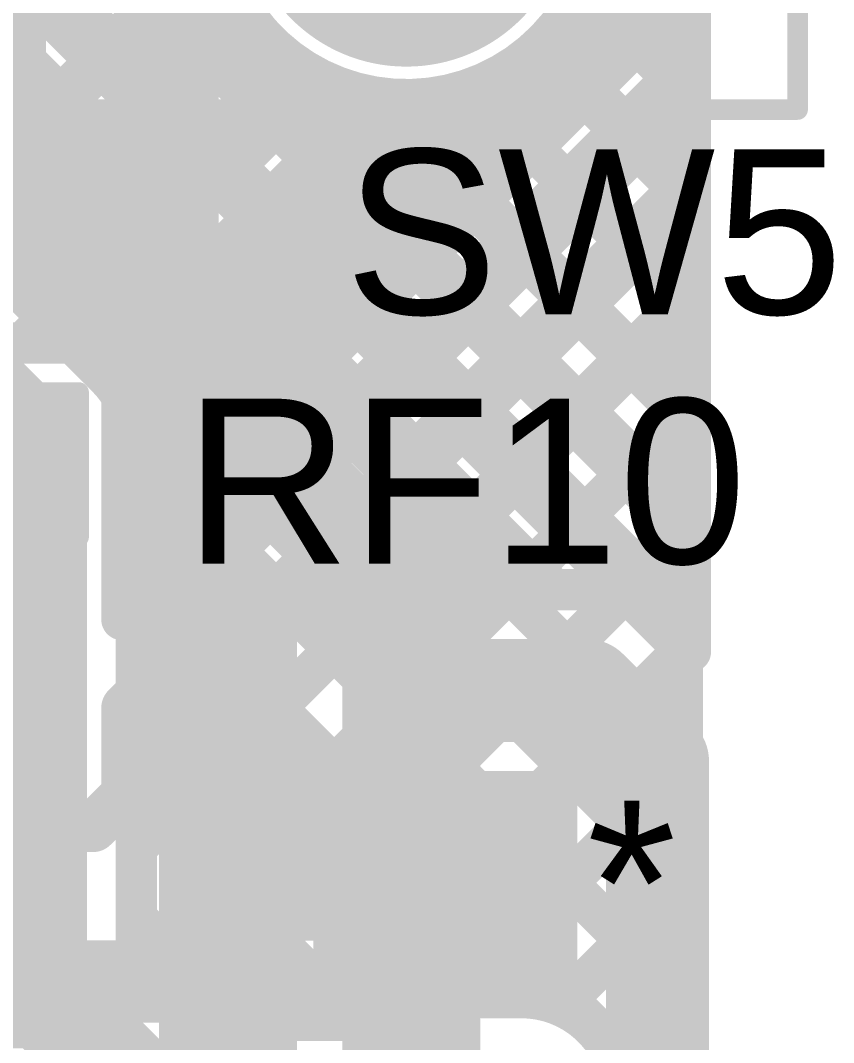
# Model space of a CAD drawing. Header units: millimetres. Extents: x -0.33 to 3.26, y -0.12 to 2.83.
# Drawn here: x 3.0383 to 3.2357, y 0.2493 to 0.4973 of the extents above; entities that cross this region are included whole.
import ezdxf

# ---------------------------------------------------------------- set-up
doc = ezdxf.new("R2010")
doc.units = ezdxf.units.MM
doc.header["$MEASUREMENT"] = 0
for name, color, linetype in [('BottomLayer', 5, 'Continuous'), ('BottomSolder', 6, 'Continuous'), ('MultiLayer', 9, 'Continuous'), ('PadHoleLayer', 156, 'Continuous'), ('TopLayer', 1, 'Continuous'), ('TopOverlay', 2, 'Continuous'), ('TopPaste', 8, 'Continuous'), ('TopSolder', 216, 'Continuous'), ('ViaHoleLayer', 16, 'Continuous')]:
    doc.layers.add(name, color=color, linetype=linetype)
doc.styles.add('Arial', font='', dxfattribs={"height": 0.2})
doc.styles.get('Arial').set_extended_font_data('Arial')

# ---------------------------------------------------------------- blocks, each defined once
blk = doc.blocks.new('C__0402_56')
at = {"layer": 'TopLayer'}
for points in [[(-0.0275, -0.0125), (-0.0275, 0.0125), (-0.0095, 0.0125), (-0.0095, -0.0125)], [(0.0095, -0.0125), (0.0095, 0.0125), (0.0275, 0.0125), (0.0275, -0.0125)]]:
    blk.add_hatch(color=1, dxfattribs=at).paths.add_polyline_path(points)
at = {"layer": 'TopPaste'}
for points in [[(-0.0275, -0.0125), (-0.0275, 0.0125), (-0.0095, 0.0125), (-0.0095, -0.0125)], [(0.0095, -0.0125), (0.0095, 0.0125), (0.0275, 0.0125), (0.0275, -0.0125)]]:
    blk.add_hatch(color=8, dxfattribs=at).paths.add_polyline_path(points)
at = {"layer": 'TopSolder'}
for points in [[(-0.0315, -0.0165), (-0.0315, 0.0165), (-0.0055, 0.0165), (-0.0055, -0.0165)], [(0.0055, -0.0165), (0.0055, 0.0165), (0.0315, 0.0165), (0.0315, -0.0165)]]:
    blk.add_hatch(color=216, dxfattribs=at).paths.add_polyline_path(points)
at = {"layer": 'TopOverlay', "const_width": 0.005}
for points in [[(-0.0325, 0.0175), (-0.0325, -0.0175)], [(-0.0085, 0.0175), (-0.0325, 0.0175)], [(0.0325, 0.0175), (0.0085, 0.0175)], [(0.0325, 0.0175), (0.0325, -0.0175)], [(-0.0085, -0.0175), (-0.0325, -0.0175)], [(0.0325, -0.0175), (0.0085, -0.0175)]]:
    blk.add_lwpolyline(points, dxfattribs=at)
at = {"layer": 'TopOverlay', "const_width": 0.0025}
for points in [[(-0.03375, 0.0175, 1), (-0.03125, 0.0175, 1)], [(-0.03375, 0.0175, 1), (-0.03125, 0.0175, 1)], [(-0.00975, 0.0175, 1), (-0.00725, 0.0175, 1)], [(0.00725, 0.0175, 1), (0.00975, 0.0175, 1)], [(0.03125, 0.0175, 1), (0.03375, 0.0175, 1)], [(0.03125, 0.0175, 1), (0.03375, 0.0175, 1)], [(-0.03375, -0.0175, 1), (-0.03125, -0.0175, 1)], [(-0.03375, -0.0175, 1), (-0.03125, -0.0175, 1)], [(-0.00975, -0.0175, 1), (-0.00725, -0.0175, 1)], [(0.00725, -0.0175, 1), (0.00975, -0.0175, 1)], [(0.03125, -0.0175, 1), (0.03375, -0.0175, 1)], [(0.03125, -0.0175, 1), (0.03375, -0.0175, 1)]]:
    blk.add_lwpolyline(points, format="xyb", close=True, dxfattribs=at)
blk = doc.blocks.new('OS102011MA1QN1_59')
at = {"layer": 'BottomLayer'}
h = blk.add_hatch(color=5, dxfattribs=at)
edge = h.paths.add_edge_path()
edge.add_arc((-0.08268, 0), 0.03543, 0, 360)
h = blk.add_hatch(color=5, dxfattribs=at)
edge = h.paths.add_edge_path()
edge.add_arc((0, -0.00744), 0.02756, 180, 360)
edge.add_line((0.02756, -0.00744), (0.02756, 0.00744))
edge.add_arc((0, 0.00744), 0.02756, 0, 180)
edge.add_line((-0.02756, 0.00744), (-0.02756, -0.00744))
h = blk.add_hatch(color=5, dxfattribs=at)
edge = h.paths.add_edge_path()
edge.add_arc((0.07874, -0.00744), 0.02756, 180, 360)
edge.add_line((0.1063, -0.00744), (0.1063, 0.00744))
edge.add_arc((0.07874, 0.00744), 0.02756, 0, 180)
edge.add_line((0.05118, 0.00744), (0.05118, -0.00744))
h = blk.add_hatch(color=5, dxfattribs=at)
edge = h.paths.add_edge_path()
edge.add_arc((0.15748, -0.00744), 0.02756, 180, 360)
edge.add_line((0.18504, -0.00744), (0.18504, 0.00744))
edge.add_arc((0.15748, 0.00744), 0.02756, 0, 180)
edge.add_line((0.12992, 0.00744), (0.12992, -0.00744))
h = blk.add_hatch(color=5, dxfattribs=at)
edge = h.paths.add_edge_path()
edge.add_arc((0.24016, 0), 0.03543, 0, 360)
at = {"layer": 'BottomSolder'}
h = blk.add_hatch(color=6, dxfattribs=at)
edge = h.paths.add_edge_path()
edge.add_arc((-0.08268, 0), 0.03943, 0, 360)
h = blk.add_hatch(color=6, dxfattribs=at)
edge = h.paths.add_edge_path()
edge.add_arc((0, -0.00744), 0.03156, 180, 360)
edge.add_line((0.03156, -0.00744), (0.03156, 0.00744))
edge.add_arc((0, 0.00744), 0.03156, 0, 180)
edge.add_line((-0.03156, 0.00744), (-0.03156, -0.00744))
h = blk.add_hatch(color=6, dxfattribs=at)
edge = h.paths.add_edge_path()
edge.add_arc((0.07874, -0.00744), 0.03156, 180, 360)
edge.add_line((0.1103, -0.00744), (0.1103, 0.00744))
edge.add_arc((0.07874, 0.00744), 0.03156, 0, 180)
edge.add_line((0.04718, 0.00744), (0.04718, -0.00744))
h = blk.add_hatch(color=6, dxfattribs=at)
edge = h.paths.add_edge_path()
edge.add_arc((0.15748, -0.00744), 0.03156, 180, 360)
edge.add_line((0.18904, -0.00744), (0.18904, 0.00744))
edge.add_arc((0.15748, 0.00744), 0.03156, 0, 180)
edge.add_line((0.12592, 0.00744), (0.12592, -0.00744))
h = blk.add_hatch(color=6, dxfattribs=at)
edge = h.paths.add_edge_path()
edge.add_arc((0.24016, 0), 0.03943, 0, 360)
at = {"layer": 'MultiLayer'}
h = blk.add_hatch(color=9, dxfattribs=at)
edge = h.paths.add_edge_path()
edge.add_arc((-0.08268, 0), 0.03543, 0, 360)
h = blk.add_hatch(color=9, dxfattribs=at)
edge = h.paths.add_edge_path()
edge.add_arc((0, -0.00744), 0.02756, 180, 360)
edge.add_line((0.02756, -0.00744), (0.02756, 0.00744))
edge.add_arc((0, 0.00744), 0.02756, 0, 180)
edge.add_line((-0.02756, 0.00744), (-0.02756, -0.00744))
h = blk.add_hatch(color=9, dxfattribs=at)
edge = h.paths.add_edge_path()
edge.add_arc((0.07874, -0.00744), 0.02756, 180, 360)
edge.add_line((0.1063, -0.00744), (0.1063, 0.00744))
edge.add_arc((0.07874, 0.00744), 0.02756, 0, 180)
edge.add_line((0.05118, 0.00744), (0.05118, -0.00744))
h = blk.add_hatch(color=9, dxfattribs=at)
edge = h.paths.add_edge_path()
edge.add_arc((0.15748, -0.00744), 0.02756, 180, 360)
edge.add_line((0.18504, -0.00744), (0.18504, 0.00744))
edge.add_arc((0.15748, 0.00744), 0.02756, 0, 180)
edge.add_line((0.12992, 0.00744), (0.12992, -0.00744))
h = blk.add_hatch(color=9, dxfattribs=at)
edge = h.paths.add_edge_path()
edge.add_arc((0.24016, 0), 0.03543, 0, 360)
at = {"layer": 'PadHoleLayer'}
h = blk.add_hatch(color=156, dxfattribs=at)
edge = h.paths.add_edge_path()
edge.add_arc((-0.08268, 0), 0.02461, 0, 360)
h = blk.add_hatch(color=156, dxfattribs=at)
edge = h.paths.add_edge_path()
edge.add_arc((0.24016, 0), 0.02461, 0, 360)
h = blk.add_hatch(color=156, dxfattribs=at)
edge = h.paths.add_edge_path()
edge.add_arc((0, 0), 0.01969, 0, 360)
h = blk.add_hatch(color=156, dxfattribs=at)
edge = h.paths.add_edge_path()
edge.add_arc((0.07874, 0), 0.01969, 0, 360)
h = blk.add_hatch(color=156, dxfattribs=at)
edge = h.paths.add_edge_path()
edge.add_arc((0.15748, 0), 0.01969, 0, 360)
at = {"layer": 'TopLayer'}
h = blk.add_hatch(color=1, dxfattribs=at)
edge = h.paths.add_edge_path()
edge.add_arc((-0.08268, 0), 0.03543, 0, 360)
h = blk.add_hatch(color=1, dxfattribs=at)
edge = h.paths.add_edge_path()
edge.add_arc((0, -0.00744), 0.02756, 180, 360)
edge.add_line((0.02756, -0.00744), (0.02756, 0.00744))
edge.add_arc((0, 0.00744), 0.02756, 0, 180)
edge.add_line((-0.02756, 0.00744), (-0.02756, -0.00744))
h = blk.add_hatch(color=1, dxfattribs=at)
edge = h.paths.add_edge_path()
edge.add_arc((0.07874, -0.00744), 0.02756, 180, 360)
edge.add_line((0.1063, -0.00744), (0.1063, 0.00744))
edge.add_arc((0.07874, 0.00744), 0.02756, 0, 180)
edge.add_line((0.05118, 0.00744), (0.05118, -0.00744))
h = blk.add_hatch(color=1, dxfattribs=at)
edge = h.paths.add_edge_path()
edge.add_arc((0.15748, -0.00744), 0.02756, 180, 360)
edge.add_line((0.18504, -0.00744), (0.18504, 0.00744))
edge.add_arc((0.15748, 0.00744), 0.02756, 0, 180)
edge.add_line((0.12992, 0.00744), (0.12992, -0.00744))
h = blk.add_hatch(color=1, dxfattribs=at)
edge = h.paths.add_edge_path()
edge.add_arc((0.24016, 0), 0.03543, 0, 360)
at = {"layer": 'TopSolder'}
h = blk.add_hatch(color=216, dxfattribs=at)
edge = h.paths.add_edge_path()
edge.add_arc((-0.08268, 0), 0.03943, 0, 360)
h = blk.add_hatch(color=216, dxfattribs=at)
edge = h.paths.add_edge_path()
edge.add_arc((0, -0.00744), 0.03156, 180, 360)
edge.add_line((0.03156, -0.00744), (0.03156, 0.00744))
edge.add_arc((0, 0.00744), 0.03156, 0, 180)
edge.add_line((-0.03156, 0.00744), (-0.03156, -0.00744))
h = blk.add_hatch(color=216, dxfattribs=at)
edge = h.paths.add_edge_path()
edge.add_arc((0.07874, -0.00744), 0.03156, 180, 360)
edge.add_line((0.1103, -0.00744), (0.1103, 0.00744))
edge.add_arc((0.07874, 0.00744), 0.03156, 0, 180)
edge.add_line((0.04718, 0.00744), (0.04718, -0.00744))
h = blk.add_hatch(color=216, dxfattribs=at)
edge = h.paths.add_edge_path()
edge.add_arc((0.15748, -0.00744), 0.03156, 180, 360)
edge.add_line((0.18904, -0.00744), (0.18904, 0.00744))
edge.add_arc((0.15748, 0.00744), 0.03156, 0, 180)
edge.add_line((0.12592, 0.00744), (0.12592, -0.00744))
h = blk.add_hatch(color=216, dxfattribs=at)
edge = h.paths.add_edge_path()
edge.add_arc((0.24016, 0), 0.03943, 0, 360)
at = {"layer": 'TopOverlay', "const_width": 0.005}
for points in [[(-0.13, -0.09), (-0.13, 0.095)], [(0.29, 0.095), (-0.13, 0.095)], [(0.29, -0.09), (0.29, 0.095)], [(0.225, 0.08), (0.21, 0.08)], [(0.21, 0.065), (0.225, 0.08)], [(0.225, 0.065), (0.225, 0.08)], [(0.21, 0.065), (0.19, 0.065)], [(0, -0.08), (0, -0.045)], [(0.07874, -0.05), (0.07874, -0.045)], [(0.15748, -0.08), (0.15748, -0.045)], [(0.04811, -0.08063), (0.07874, -0.05)], [(0.03748, -0.08), (0, -0.08)], [(0.15748, -0.08), (0.12, -0.08)], [(0.29, -0.09), (-0.13, -0.09)]]:
    blk.add_lwpolyline(points, dxfattribs=at)
at = {"layer": 'TopOverlay', "const_width": 0.0025}
for points in [[(-0.13125, 0.095, 1), (-0.12875, 0.095, 1)], [(-0.13125, 0.095, 1), (-0.12875, 0.095, 1)], [(0.28875, 0.095, 1), (0.29125, 0.095, 1)], [(0.28875, 0.095, 1), (0.29125, 0.095, 1)], [(0.20875, 0.08, 1), (0.21125, 0.08, 1)], [(0.22375, 0.08, 1), (0.22625, 0.08, 1)], [(0.22375, 0.08, 1), (0.22625, 0.08, 1)], [(0.22375, 0.08, 1), (0.22625, 0.08, 1)], [(0.18875, 0.065, 1), (0.19125, 0.065, 1)], [(0.20875, 0.065, 1), (0.21125, 0.065, 1)], [(0.20875, 0.065, 1), (0.21125, 0.065, 1)], [(0.22375, 0.065, 1), (0.22625, 0.065, 1)], [(-0.00125, -0.045, 1), (0.00125, -0.045, 1)], [(0.07749, -0.045, 1), (0.07999, -0.045, 1)], [(0.15623, -0.045, 1), (0.15873, -0.045, 1)], [(0.07749, -0.05, 1), (0.07999, -0.05, 1)], [(0.07749, -0.05, 1), (0.07999, -0.05, 1)], [(-0.00125, -0.08, 1), (0.00125, -0.08, 1)], [(-0.00125, -0.08, 1), (0.00125, -0.08, 1)], [(0.03623, -0.08, 1), (0.03873, -0.08, 1)], [(0.04686, -0.08063, 1), (0.04936, -0.08063, 1)], [(0.11875, -0.08, 1), (0.12125, -0.08, 1)], [(0.15623, -0.08, 1), (0.15873, -0.08, 1)], [(0.15623, -0.08, 1), (0.15873, -0.08, 1)], [(-0.13125, -0.09, 1), (-0.12875, -0.09, 1)], [(-0.13125, -0.09, 1), (-0.12875, -0.09, 1)], [(0.28875, -0.09, 1), (0.29125, -0.09, 1)], [(0.28875, -0.09, 1), (0.29125, -0.09, 1)]]:
    blk.add_lwpolyline(points, format="xyb", close=True, dxfattribs=at)
at = {"layer": 'TopOverlay'}
blk.add_text('PCB Edge', height=0.023622, dxfattribs=at).set_placement((-0.005, 0.055))
blk = doc.blocks.new('R__0402_64')
at = {"layer": 'TopLayer'}
for points in [[(-0.0275, -0.0125), (-0.0275, 0.0125), (-0.0095, 0.0125), (-0.0095, -0.0125)], [(0.0095, -0.0125), (0.0095, 0.0125), (0.0275, 0.0125), (0.0275, -0.0125)]]:
    blk.add_hatch(color=1, dxfattribs=at).paths.add_polyline_path(points)
at = {"layer": 'TopPaste'}
for points in [[(-0.0275, -0.0125), (-0.0275, 0.0125), (-0.0095, 0.0125), (-0.0095, -0.0125)], [(0.0095, -0.0125), (0.0095, 0.0125), (0.0275, 0.0125), (0.0275, -0.0125)]]:
    blk.add_hatch(color=8, dxfattribs=at).paths.add_polyline_path(points)
at = {"layer": 'TopSolder'}
for points in [[(-0.0315, -0.0165), (-0.0315, 0.0165), (-0.0055, 0.0165), (-0.0055, -0.0165)], [(0.0055, -0.0165), (0.0055, 0.0165), (0.0315, 0.0165), (0.0315, -0.0165)]]:
    blk.add_hatch(color=216, dxfattribs=at).paths.add_polyline_path(points)
at = {"layer": 'TopOverlay', "const_width": 0.01}
for points in [[(-0.034, 0.019), (0.034, 0.019)], [(-0.034, -0.019), (-0.034, 0.019)], [(0.034, -0.019), (0.034, 0.019)], [(-0.034, -0.019), (0.034, -0.019)]]:
    blk.add_lwpolyline(points, dxfattribs=at)
at = {"layer": 'TopOverlay', "const_width": 0.005}
for points in [[(-0.0365, 0.019, 1), (-0.0315, 0.019, 1)], [(-0.0365, 0.019, 1), (-0.0315, 0.019, 1)], [(0.0315, 0.019, 1), (0.0365, 0.019, 1)], [(0.0315, 0.019, 1), (0.0365, 0.019, 1)], [(-0.0365, -0.019, 1), (-0.0315, -0.019, 1)], [(-0.0365, -0.019, 1), (-0.0315, -0.019, 1)], [(0.0315, -0.019, 1), (0.0365, -0.019, 1)], [(0.0315, -0.019, 1), (0.0365, -0.019, 1)]]:
    blk.add_lwpolyline(points, format="xyb", close=True, dxfattribs=at)
blk = doc.blocks.new('R__0402_65')
at = {"layer": 'TopLayer'}
for points in [[(-0.0275, -0.0125), (-0.0275, 0.0125), (-0.0095, 0.0125), (-0.0095, -0.0125)], [(0.0095, -0.0125), (0.0095, 0.0125), (0.0275, 0.0125), (0.0275, -0.0125)]]:
    blk.add_hatch(color=1, dxfattribs=at).paths.add_polyline_path(points)
at = {"layer": 'TopPaste'}
for points in [[(-0.0275, -0.0125), (-0.0275, 0.0125), (-0.0095, 0.0125), (-0.0095, -0.0125)], [(0.0095, -0.0125), (0.0095, 0.0125), (0.0275, 0.0125), (0.0275, -0.0125)]]:
    blk.add_hatch(color=8, dxfattribs=at).paths.add_polyline_path(points)
at = {"layer": 'TopSolder'}
for points in [[(-0.0315, -0.0165), (-0.0315, 0.0165), (-0.0055, 0.0165), (-0.0055, -0.0165)], [(0.0055, -0.0165), (0.0055, 0.0165), (0.0315, 0.0165), (0.0315, -0.0165)]]:
    blk.add_hatch(color=216, dxfattribs=at).paths.add_polyline_path(points)
at = {"layer": 'TopOverlay', "const_width": 0.01}
for points in [[(0.034, 0.019), (-0.034, 0.019)], [(-0.034, 0.019), (-0.034, -0.019)], [(0.034, 0.019), (0.034, -0.019)], [(0.034, -0.019), (-0.034, -0.019)]]:
    blk.add_lwpolyline(points, dxfattribs=at)
at = {"layer": 'TopOverlay', "const_width": 0.005}
for points in [[(-0.0365, 0.019, 1), (-0.0315, 0.019, 1)], [(-0.0365, 0.019, 1), (-0.0315, 0.019, 1)], [(0.0315, 0.019, 1), (0.0365, 0.019, 1)], [(0.0315, 0.019, 1), (0.0365, 0.019, 1)], [(-0.0365, -0.019, 1), (-0.0315, -0.019, 1)], [(-0.0365, -0.019, 1), (-0.0315, -0.019, 1)], [(0.0315, -0.019, 1), (0.0365, -0.019, 1)], [(0.0315, -0.019, 1), (0.0365, -0.019, 1)]]:
    blk.add_lwpolyline(points, format="xyb", close=True, dxfattribs=at)
blk = doc.blocks.new('R__0402_66')
at = {"layer": 'TopLayer'}
for points in [[(-0.0275, -0.0125), (-0.0275, 0.0125), (-0.0095, 0.0125), (-0.0095, -0.0125)], [(0.0095, -0.0125), (0.0095, 0.0125), (0.0275, 0.0125), (0.0275, -0.0125)]]:
    blk.add_hatch(color=1, dxfattribs=at).paths.add_polyline_path(points)
at = {"layer": 'TopPaste'}
for points in [[(-0.0275, -0.0125), (-0.0275, 0.0125), (-0.0095, 0.0125), (-0.0095, -0.0125)], [(0.0095, -0.0125), (0.0095, 0.0125), (0.0275, 0.0125), (0.0275, -0.0125)]]:
    blk.add_hatch(color=8, dxfattribs=at).paths.add_polyline_path(points)
at = {"layer": 'TopSolder'}
for points in [[(-0.0315, -0.0165), (-0.0315, 0.0165), (-0.0055, 0.0165), (-0.0055, -0.0165)], [(0.0055, -0.0165), (0.0055, 0.0165), (0.0315, 0.0165), (0.0315, -0.0165)]]:
    blk.add_hatch(color=216, dxfattribs=at).paths.add_polyline_path(points)
at = {"layer": 'TopOverlay', "const_width": 0.01}
for points in [[(0.034, 0.019), (-0.034, 0.019)], [(-0.034, 0.019), (-0.034, -0.019)], [(0.034, 0.019), (0.034, -0.019)], [(0.034, -0.019), (-0.034, -0.019)]]:
    blk.add_lwpolyline(points, dxfattribs=at)
at = {"layer": 'TopOverlay', "const_width": 0.005}
for points in [[(-0.0365, 0.019, 1), (-0.0315, 0.019, 1)], [(-0.0365, 0.019, 1), (-0.0315, 0.019, 1)], [(0.0315, 0.019, 1), (0.0365, 0.019, 1)], [(0.0315, 0.019, 1), (0.0365, 0.019, 1)], [(-0.0365, -0.019, 1), (-0.0315, -0.019, 1)], [(-0.0365, -0.019, 1), (-0.0315, -0.019, 1)], [(0.0315, -0.019, 1), (0.0365, -0.019, 1)], [(0.0315, -0.019, 1), (0.0365, -0.019, 1)]]:
    blk.add_lwpolyline(points, format="xyb", close=True, dxfattribs=at)
blk = doc.blocks.new('TPS563201DDCR_98')
at = {"layer": 'TopLayer'}
for points in [[(-0.07323, 0.04961), (-0.02913, 0.04961), (-0.02913, 0.0252), (-0.07323, 0.0252)], [(0.02913, 0.04961), (0.07323, 0.04961), (0.07323, 0.0252), (0.02913, 0.0252)], [(-0.07323, 0.0122), (-0.02913, 0.0122), (-0.02913, -0.0122), (-0.07323, -0.0122)], [(0.02913, 0.0122), (0.07323, 0.0122), (0.07323, -0.0122), (0.02913, -0.0122)], [(-0.07323, -0.0252), (-0.02913, -0.0252), (-0.02913, -0.04961), (-0.07323, -0.04961)], [(0.02913, -0.0252), (0.07323, -0.0252), (0.07323, -0.04961), (0.02913, -0.04961)]]:
    blk.add_hatch(color=1, dxfattribs=at).paths.add_polyline_path(points)
at = {"layer": 'TopPaste'}
for points in [[(-0.07323, 0.04961), (-0.02913, 0.04961), (-0.02913, 0.0252), (-0.07323, 0.0252)], [(0.02913, 0.04961), (0.07323, 0.04961), (0.07323, 0.0252), (0.02913, 0.0252)], [(-0.07323, 0.0122), (-0.02913, 0.0122), (-0.02913, -0.0122), (-0.07323, -0.0122)], [(0.02913, 0.0122), (0.07323, 0.0122), (0.07323, -0.0122), (0.02913, -0.0122)], [(-0.07323, -0.0252), (-0.02913, -0.0252), (-0.02913, -0.04961), (-0.07323, -0.04961)], [(0.02913, -0.0252), (0.07323, -0.0252), (0.07323, -0.04961), (0.02913, -0.04961)]]:
    blk.add_hatch(color=8, dxfattribs=at).paths.add_polyline_path(points)
at = {"layer": 'TopSolder'}
for points in [[(-0.07723, 0.05361), (-0.02513, 0.05361), (-0.02513, 0.0212), (-0.07723, 0.0212)], [(0.02513, 0.05361), (0.07723, 0.05361), (0.07723, 0.0212), (0.02513, 0.0212)], [(-0.07723, 0.0162), (-0.02513, 0.0162), (-0.02513, -0.0162), (-0.07723, -0.0162)], [(0.02513, 0.0162), (0.07723, 0.0162), (0.07723, -0.0162), (0.02513, -0.0162)], [(-0.07723, -0.0212), (-0.02513, -0.0212), (-0.02513, -0.05361), (-0.07723, -0.05361)], [(0.02513, -0.0212), (0.07723, -0.0212), (0.07723, -0.05361), (0.02513, -0.05361)]]:
    blk.add_hatch(color=216, dxfattribs=at).paths.add_polyline_path(points)
at = {"layer": 'TopOverlay'}
for points, const_width in [([(-0.05434, 0.065, 1), (-0.06566, 0.065, 1)], 0.01), ([(-0.06816, 0.065, 1), (-0.06316, 0.065, 1)], 0.005), ([(-0.05684, 0.065, 1), (-0.05184, 0.065, 1)], 0.005), ([(-0.0325, 0.06, 1), (-0.0275, 0.06, 1)], 0.005), ([(0.0315, 0.06, 1), (0.0365, 0.06, 1)], 0.005), ([(-0.0325, -0.06, 1), (-0.0275, -0.06, 1)], 0.005), ([(0.0285, -0.06, 1), (0.0335, -0.06, 1)], 0.005)]:
    blk.add_lwpolyline(points, format="xyb", close=True, dxfattribs=dict(at, const_width=const_width))
at = {"layer": 'TopOverlay', "const_width": 0.01}
for points in [[(-0.03, 0.06), (0.034, 0.06)], [(-0.03, -0.06), (0.031, -0.06)]]:
    blk.add_lwpolyline(points, dxfattribs=at)

msp = doc.modelspace()

# ---------------------------------------------------------------- hatches: boundary and pattern name
at = {"layer": 'BottomLayer'}
h = msp.add_hatch(color=5, dxfattribs=at)
edge = h.paths.add_edge_path()
edge.add_arc((3.15994, 0.2865), 0.01181, 0, 360)
at = {"layer": 'TopLayer'}
msp.add_hatch(color=1, dxfattribs=at).paths.add_polyline_path([(3.02844, 0.3265), (3.05094, 0.3265), (3.05094, 0.407), (3.02844, 0.407)])
h = msp.add_hatch(color=1, dxfattribs=at)
edge = h.paths.add_edge_path()
edge.add_arc((3.15994, 0.2865), 0.01181, 0, 360)
at = {"layer": 'ViaHoleLayer'}
h = msp.add_hatch(color=16, dxfattribs=at)
edge = h.paths.add_edge_path()
edge.add_arc((3.15994, 0.2865), 0.00591, 0, 360)

# ---------------------------------------------------------------- linework, layer by layer
at = {"layer": 'BottomLayer'}
for points, const_width in [([(2.71271, 0.77471), (3.199, 0.28842)], 0.01), ([(2.74099, 0.77471), (3.199, 0.31671)], 0.01), ([(2.76928, 0.77471), (3.199, 0.34499)], 0.01), ([(2.79756, 0.77471), (3.199, 0.37328)], 0.01), ([(3.199, 0.08105), (3.199, 0.72846)], 0.01), ([(3.07394, 0.40675), (3.07394, 0.57056)], 0.025), ([(2.99309, 0.4495), (3.08891, 0.54532)], 0.01), ([(3.0196, 0.44773), (3.08596, 0.51409)], 0.01), ([(3.06644, 0.38143), (3.199, 0.51399)], 0.01), ([(3.17646, 0.50896), (3.199, 0.48641)], 0.01), ([(3.03512, 0.43497), (3.09544, 0.49528)], 0.01), ([(3.16535, 0.49177), (3.199, 0.45813)], 0.01), ([(3.06644, 0.35315), (3.199, 0.48571)], 0.01), ([(3.04927, 0.42083), (3.11127, 0.48283)], 0.01), ([(3.12126, 0.4793), (3.199, 0.40156)], 0.01), ([(3.148, 0.48085), (3.199, 0.42984)], 0.01), ([(3.06291, 0.40618), (3.13488, 0.47815)], 0.01), ([(3.0237, 0.457), (3.07394, 0.40675)], 0.025), ([(3.06644, 0.32487), (3.199, 0.45742)], 0.01), ([(3.02779, 0.4423), (3.05924, 0.41085)], 0.01), ([(3.01044, 0.425), (3.04194, 0.3935)], 0.025), ([(3.06644, 0.29658), (3.199, 0.42914)], 0.01), ([(3.07394, 0.3175), (3.07394, 0.40675)], 0.025), ([(3.04194, 0.2625), (3.04194, 0.3935)], 0.025), ([(3.06862, 0.27047), (3.199, 0.40085)], 0.01), ([(3.06644, 0.27265), (3.06644, 0.3935)], 0.01), ([(3.06644, 0.3927), (3.199, 0.26014)], 0.01), ([(3.08661, 0.26018), (3.199, 0.37257)], 0.01), ([(3.06644, 0.36441), (3.199, 0.23185)], 0.01), ([(3.1149, 0.26018), (3.199, 0.34429)], 0.01), ([(3.06644, 0.33613), (3.14239, 0.26018)], 0.01), ([(3.07394, 0.3175), (3.10494, 0.2865)], 0.025), ([(3.14318, 0.26018), (3.199, 0.316)], 0.01), ([(3.06644, 0.30784), (3.11411, 0.26018)], 0.01), ([(3.10494, 0.2865), (3.15994, 0.2865)], 0.025), ([(3.16952, 0.25823), (3.199, 0.28772)], 0.01), ([(3.06644, 0.27956), (3.08582, 0.26018)], 0.01), ([(3.06644, 0.27265), (3.07891, 0.26018)], 0.01), ([(3.04194, 0.2625), (3.06876, 0.23568)], 0.025), ([(3.07891, 0.26018), (3.15994, 0.26018)], 0.01), ([(3.18314, 0.24357), (3.199, 0.25943)], 0.01)]:
    msp.add_lwpolyline(points, dxfattribs=dict(at, const_width=const_width))
at = {"layer": 'BottomLayer', "const_width": 0.01}
for points in [[(3.17943, 0.5255, -1.90099), (3.11501, 0.56979)], [(3.05924, 0.41085, -0.199267), (3.06644, 0.3935)], [(3.05927, 0.41082, -0.198912), (3.06644, 0.3935)], [(3.15994, 0.26018, -0.414214), (3.18444, 0.23568)]]:
    msp.add_lwpolyline(points, format="xyb", dxfattribs=at)
at = {"layer": 'BottomLayer'}
for points, const_width in [([(3.09294, 0.49528, 1), (3.09794, 0.49528, 1)], 0.005), ([(3.16285, 0.49177, 1), (3.16785, 0.49177, 1)], 0.005), ([(3.1965, 0.48641, 1), (3.2015, 0.48641, 1)], 0.005), ([(3.1965, 0.48571, 1), (3.2015, 0.48571, 1)], 0.005), ([(3.10877, 0.48283, 1), (3.11377, 0.48283, 1)], 0.005), ([(3.11876, 0.4793, 1), (3.12376, 0.4793, 1)], 0.005), ([(3.1455, 0.48085, 1), (3.1505, 0.48085, 1)], 0.005), ([(3.13238, 0.47815, 1), (3.13738, 0.47815, 1)], 0.005), ([(3.1965, 0.45813, 1), (3.2015, 0.45813, 1)], 0.005), ([(3.1965, 0.45742, 1), (3.2015, 0.45742, 1)], 0.005), ([(3.03262, 0.43497, 1), (3.03762, 0.43497, 1)], 0.005), ([(3.1965, 0.42984, 1), (3.2015, 0.42984, 1)], 0.005), ([(3.1965, 0.42914, 1), (3.2015, 0.42914, 1)], 0.005), ([(3.04677, 0.42083, 1), (3.05177, 0.42083, 1)], 0.005), ([(3.06769, 0.40675, 1), (3.08019, 0.40675, 1)], 0.0125), ([(3.06769, 0.40675, 1), (3.08019, 0.40675, 1)], 0.0125), ([(3.06769, 0.40675, 1), (3.08019, 0.40675, 1)], 0.0125), ([(3.05674, 0.41085, 1), (3.06174, 0.41085, 1)], 0.005), ([(3.05674, 0.41085, 1), (3.06174, 0.41085, 1)], 0.005), ([(3.05677, 0.41082, 1), (3.06177, 0.41082, 1)], 0.005), ([(3.06041, 0.40618, 1), (3.06541, 0.40618, 1)], 0.005), ([(3.03569, 0.3935, 1), (3.04819, 0.3935, 1)], 0.0125), ([(3.03569, 0.3935, 1), (3.04819, 0.3935, 1)], 0.0125), ([(3.1965, 0.40156, 1), (3.2015, 0.40156, 1)], 0.005), ([(3.1965, 0.40085, 1), (3.2015, 0.40085, 1)], 0.005), ([(3.06394, 0.3935, 1), (3.06894, 0.3935, 1)], 0.005), ([(3.06394, 0.3935, 1), (3.06894, 0.3935, 1)], 0.005), ([(3.06394, 0.3935, 1), (3.06894, 0.3935, 1)], 0.005), ([(3.06394, 0.3927, 1), (3.06894, 0.3927, 1)], 0.005), ([(3.06394, 0.38143, 1), (3.06894, 0.38143, 1)], 0.005), ([(3.1965, 0.37328, 1), (3.2015, 0.37328, 1)], 0.005), ([(3.1965, 0.37257, 1), (3.2015, 0.37257, 1)], 0.005), ([(3.06394, 0.36441, 1), (3.06894, 0.36441, 1)], 0.005), ([(3.06394, 0.35315, 1), (3.06894, 0.35315, 1)], 0.005), ([(3.1965, 0.34499, 1), (3.2015, 0.34499, 1)], 0.005), ([(3.1965, 0.34429, 1), (3.2015, 0.34429, 1)], 0.005), ([(3.06394, 0.33613, 1), (3.06894, 0.33613, 1)], 0.005), ([(3.06769, 0.3175, 1), (3.08019, 0.3175, 1)], 0.0125), ([(3.06769, 0.3175, 1), (3.08019, 0.3175, 1)], 0.0125), ([(3.06394, 0.32487, 1), (3.06894, 0.32487, 1)], 0.005), ([(3.1965, 0.31671, 1), (3.2015, 0.31671, 1)], 0.005), ([(3.1965, 0.316, 1), (3.2015, 0.316, 1)], 0.005), ([(3.06394, 0.30784, 1), (3.06894, 0.30784, 1)], 0.005), ([(3.06394, 0.29658, 1), (3.06894, 0.29658, 1)], 0.005), ([(3.09869, 0.2865, 1), (3.11119, 0.2865, 1)], 0.0125), ([(3.09869, 0.2865, 1), (3.11119, 0.2865, 1)], 0.0125), ([(3.15369, 0.2865, 1), (3.16619, 0.2865, 1)], 0.0125), ([(3.1965, 0.28842, 1), (3.2015, 0.28842, 1)], 0.005), ([(3.1965, 0.28772, 1), (3.2015, 0.28772, 1)], 0.005), ([(3.06394, 0.27956, 1), (3.06894, 0.27956, 1)], 0.005), ([(3.06394, 0.27265, 1), (3.06894, 0.27265, 1)], 0.005), ([(3.06394, 0.27265, 1), (3.06894, 0.27265, 1)], 0.005), ([(3.06612, 0.27047, 1), (3.07112, 0.27047, 1)], 0.005), ([(3.03569, 0.2625, 1), (3.04819, 0.2625, 1)], 0.0125), ([(3.03569, 0.2625, 1), (3.04819, 0.2625, 1)], 0.0125), ([(3.07641, 0.26018, 1), (3.08141, 0.26018, 1)], 0.005), ([(3.07641, 0.26018, 1), (3.08141, 0.26018, 1)], 0.005), ([(3.08332, 0.26018, 1), (3.08832, 0.26018, 1)], 0.005), ([(3.08411, 0.26018, 1), (3.08911, 0.26018, 1)], 0.005), ([(3.11161, 0.26018, 1), (3.11661, 0.26018, 1)], 0.005), ([(3.11239, 0.26018, 1), (3.1174, 0.26018, 1)], 0.005), ([(3.13989, 0.26018, 1), (3.14489, 0.26018, 1)], 0.005), ([(3.14068, 0.26018, 1), (3.14568, 0.26018, 1)], 0.005), ([(3.15744, 0.26018, 1), (3.16244, 0.26018, 1)], 0.005), ([(3.15744, 0.26018, 1), (3.16244, 0.26018, 1)], 0.005), ([(3.16702, 0.25823, 1), (3.17202, 0.25823, 1)], 0.005), ([(3.1965, 0.26014, 1), (3.2015, 0.26014, 1)], 0.005), ([(3.1965, 0.25943, 1), (3.2015, 0.25943, 1)], 0.005)]:
    msp.add_lwpolyline(points, format="xyb", close=True, dxfattribs=dict(at, const_width=const_width))
at = {"layer": 'TopLayer'}
for points, const_width in [([(3.201, 0.34415), (3.201, 0.883)], 0.01), ([(2.81656, 0.685), (3.14238, 0.35918)], 0.01), ([(2.84202, 0.685), (3.16784, 0.35918)], 0.01), ([(2.86748, 0.685), (3.201, 0.35148)], 0.01), ([(2.89293, 0.685), (3.201, 0.37693)], 0.01), ([(2.798, 0.67811), (3.05711, 0.419)], 0.01), ([(2.96408, 0.4205), (3.08891, 0.54533)], 0.01), ([(2.98954, 0.4205), (3.08545, 0.51641)], 0.01), ([(3.06294, 0.36663), (3.201, 0.50469)], 0.01), ([(3.17477, 0.50499), (3.201, 0.47875)], 0.01), ([(3.01499, 0.4205), (3.093, 0.49851)], 0.01), ([(3.1639, 0.4904), (3.201, 0.4533)], 0.01), ([(3.03895, 0.419), (3.10586, 0.48592)], 0.01), ([(3.06294, 0.39208), (3.15472, 0.48386)], 0.01), ([(3.06294, 0.41754), (3.12413, 0.47872)], 0.01), ([(3.08095, 0.35918), (3.201, 0.47923)], 0.01), ([(3.12477, 0.47862), (3.201, 0.40239)], 0.01), ([(3.148, 0.48085), (3.201, 0.42784)], 0.01), ([(3.10641, 0.35918), (3.201, 0.45377)], 0.01), ([(3.13186, 0.35918), (3.201, 0.42832)], 0.01), ([(3.02856, 0.419), (3.06294, 0.419)], 0.01), ([(3.05711, 0.419), (3.06294, 0.41317)], 0.01), ([(3.06294, 0.35192), (3.06294, 0.419)], 0.01), ([(3.06294, 0.41317), (3.11693, 0.35918)], 0.01), ([(3.15732, 0.35918), (3.201, 0.40286)], 0.01), ([(3.06294, 0.38771), (3.09147, 0.35918)], 0.01), ([(3.18199, 0.35839), (3.201, 0.37741)], 0.01), ([(3.06294, 0.36225), (3.07145, 0.35375)], 0.01), ([(3.07145, 0.35918), (3.10845, 0.35918)], 0.01), ([(3.07145, 0.35268), (3.07145, 0.35918)], 0.01), ([(3.10845, 0.35918), (3.11345, 0.35918)], 0.01), ([(3.10845, 0.35918), (3.11345, 0.35918)], 0.01), ([(3.11345, 0.35918), (3.12945, 0.35918)], 0.01), ([(3.12945, 0.35918), (3.15045, 0.35918)], 0.01), ([(3.12945, 0.35918), (3.15045, 0.35918)], 0.01), ([(3.15045, 0.35918), (3.17582, 0.35918)], 0.01), ([(3.06812, 0.35268), (3.07145, 0.35268)], 0.01), ([(3.19317, 0.35198), (3.201, 0.34415)], 0.01), ([(3.1971, 0.34805), (3.201, 0.35195)], 0.01), ([(3.12945, 0.33468), (3.17582, 0.33468)], 0.025), ([(3.17582, 0.33468), (3.193, 0.3175)], 0.025), ([(3.06394, 0.3305), (3.06812, 0.33468)], 0.012), ([(3.06812, 0.33468), (3.09245, 0.33468)], 0.012), ([(3.06394, 0.3095), (3.06394, 0.3305)], 0.012), ([(3.193, 0.201), (3.193, 0.3175)], 0.025), ([(3.05594, 0.3015), (3.06394, 0.3095)], 0.012), ([(3.08194, 0.31018), (3.10845, 0.31018)], 0.01), ([(3.08194, 0.31018), (3.10845, 0.31018)], 0.01), ([(3.10845, 0.31018), (3.11345, 0.31018)], 0.01), ([(3.10845, 0.31018), (3.11345, 0.31018)], 0.01), ([(3.10845, 0.31018), (3.11345, 0.31018)], 0.01), ([(3.11345, 0.31018), (3.12945, 0.31018)], 0.01), ([(3.11345, 0.29224), (3.11345, 0.31018)], 0.01), ([(3.11395, 0.29035), (3.13377, 0.31018)], 0.01), ([(3.11445, 0.2654), (3.15923, 0.31018)], 0.01), ([(3.11502, 0.31018), (3.1657, 0.25949)], 0.01), ([(3.12945, 0.31018), (3.15045, 0.31018)], 0.01), ([(3.12945, 0.31018), (3.15045, 0.31018)], 0.01), ([(3.14047, 0.31018), (3.1685, 0.28215)], 0.01), ([(3.15045, 0.31018), (3.16567, 0.31018)], 0.01), ([(3.16567, 0.31018), (3.1685, 0.30735)], 0.01), ([(3.1685, 0.25864), (3.1685, 0.30735)], 0.01), ([(3.02812, 0.3015), (3.05594, 0.3015)], 0.012), ([(3.12945, 0.28568), (3.15912, 0.28568)], 0.025), ([(3.13469, 0.26018), (3.1685, 0.29399)], 0.01), ([(3.15912, 0.28568), (3.15994, 0.2865)], 0.025), ([(3.09245, 0.2641), (3.09245, 0.28568)], 0.02), ([(3.11445, 0.2641), (3.11445, 0.28568)], 0.01), ([(3.11445, 0.28529), (3.13956, 0.26018)], 0.01), ([(3.02812, 0.2641), (3.09245, 0.2641)], 0.02), ([(3.09245, 0.23568), (3.09245, 0.2641)], 0.02), ([(3.16014, 0.26018), (3.1685, 0.26854)], 0.01), ([(3.11445, 0.26018), (3.11445, 0.2641)], 0.01), ([(3.11445, 0.26018), (3.12945, 0.26018)], 0.01), ([(3.12945, 0.26018), (3.15045, 0.26018)], 0.01), ([(3.12945, 0.26018), (3.15045, 0.26018)], 0.01), ([(3.15045, 0.26018), (3.15994, 0.26018)], 0.01)]:
    msp.add_lwpolyline(points, dxfattribs=dict(at, const_width=const_width))
at = {"layer": 'TopLayer', "const_width": 0.01}
for points in [[(3.17943, 0.5255, -1.90099), (3.11501, 0.56979)], [(3.17582, 0.35918, -0.198912), (3.19314, 0.352)], [(3.17582, 0.35918, -0.199267), (3.19317, 0.35198)], [(3.06294, 0.35192, -0.073118), (3.06812, 0.35268)], [(3.06294, 0.35192, -0.073118), (3.06812, 0.35268)], [(3.11345, 0.29224, -0.075811), (3.11445, 0.28568)], [(3.15994, 0.26018, -0.089441), (3.1685, 0.25864)]]:
    msp.add_lwpolyline(points, format="xyb", dxfattribs=at)
at = {"layer": 'TopLayer'}
for points, const_width in [([(3.0905, 0.49851, 1), (3.0955, 0.49851, 1)], 0.005), ([(3.1614, 0.4904, 1), (3.1664, 0.4904, 1)], 0.005), ([(3.10336, 0.48592, 1), (3.10836, 0.48592, 1)], 0.005), ([(3.15222, 0.48386, 1), (3.15722, 0.48386, 1)], 0.005), ([(3.12163, 0.47872, 1), (3.12663, 0.47872, 1)], 0.005), ([(3.12227, 0.47862, 1), (3.12727, 0.47862, 1)], 0.005), ([(3.1455, 0.48085, 1), (3.1505, 0.48085, 1)], 0.005), ([(3.1985, 0.47923, 1), (3.2035, 0.47923, 1)], 0.005), ([(3.1985, 0.47875, 1), (3.2035, 0.47875, 1)], 0.005), ([(3.1985, 0.45377, 1), (3.2035, 0.45377, 1)], 0.005), ([(3.1985, 0.4533, 1), (3.2035, 0.4533, 1)], 0.005), ([(3.1985, 0.42832, 1), (3.2035, 0.42832, 1)], 0.005), ([(3.1985, 0.42784, 1), (3.2035, 0.42784, 1)], 0.005), ([(3.03645, 0.419, 1), (3.04145, 0.419, 1)], 0.005), ([(3.05461, 0.419, 1), (3.05961, 0.419, 1)], 0.005), ([(3.05461, 0.419, 1), (3.05961, 0.419, 1)], 0.005), ([(3.06044, 0.419, 1), (3.06544, 0.419, 1)], 0.005), ([(3.06044, 0.419, 1), (3.06544, 0.419, 1)], 0.005), ([(3.06044, 0.41754, 1), (3.06544, 0.41754, 1)], 0.005), ([(3.06044, 0.41317, 1), (3.06544, 0.41317, 1)], 0.005), ([(3.06044, 0.41317, 1), (3.06544, 0.41317, 1)], 0.005), ([(3.1985, 0.40286, 1), (3.2035, 0.40286, 1)], 0.005), ([(3.1985, 0.40239, 1), (3.2035, 0.40239, 1)], 0.005), ([(3.06044, 0.39208, 1), (3.06544, 0.39208, 1)], 0.005), ([(3.06044, 0.38771, 1), (3.06544, 0.38771, 1)], 0.005), ([(3.1985, 0.37741, 1), (3.2035, 0.37741, 1)], 0.005), ([(3.1985, 0.37693, 1), (3.2035, 0.37693, 1)], 0.005), ([(3.06044, 0.36663, 1), (3.06544, 0.36663, 1)], 0.005), ([(3.06044, 0.36225, 1), (3.06544, 0.36225, 1)], 0.005), ([(3.06895, 0.35918, 1), (3.07395, 0.35918, 1)], 0.005), ([(3.06895, 0.35918, 1), (3.07395, 0.35918, 1)], 0.005), ([(3.07845, 0.35918, 1), (3.08345, 0.35918, 1)], 0.005), ([(3.08897, 0.35918, 1), (3.09397, 0.35918, 1)], 0.005), ([(3.10391, 0.35918, 1), (3.10891, 0.35918, 1)], 0.005), ([(3.10595, 0.35918, 1), (3.11095, 0.35918, 1)], 0.005), ([(3.10595, 0.35918, 1), (3.11095, 0.35918, 1)], 0.005), ([(3.10595, 0.35918, 1), (3.11095, 0.35918, 1)], 0.005), ([(3.11095, 0.35918, 1), (3.11595, 0.35918, 1)], 0.005), ([(3.11095, 0.35918, 1), (3.11595, 0.35918, 1)], 0.005), ([(3.11095, 0.35918, 1), (3.11595, 0.35918, 1)], 0.005), ([(3.11443, 0.35918, 1), (3.11943, 0.35918, 1)], 0.005), ([(3.12695, 0.35918, 1), (3.13195, 0.35918, 1)], 0.005), ([(3.12695, 0.35918, 1), (3.13195, 0.35918, 1)], 0.005), ([(3.12695, 0.35918, 1), (3.13195, 0.35918, 1)], 0.005), ([(3.12936, 0.35918, 1), (3.13436, 0.35918, 1)], 0.005), ([(3.13988, 0.35918, 1), (3.14488, 0.35918, 1)], 0.005), ([(3.14795, 0.35918, 1), (3.15295, 0.35918, 1)], 0.005), ([(3.14795, 0.35918, 1), (3.15295, 0.35918, 1)], 0.005), ([(3.14795, 0.35918, 1), (3.15295, 0.35918, 1)], 0.005), ([(3.15482, 0.35918, 1), (3.15982, 0.35918, 1)], 0.005), ([(3.16534, 0.35918, 1), (3.17034, 0.35918, 1)], 0.005), ([(3.17332, 0.35918, 1), (3.17832, 0.35918, 1)], 0.005), ([(3.17332, 0.35918, 1), (3.17832, 0.35918, 1)], 0.005), ([(3.17332, 0.35918, 1), (3.17832, 0.35918, 1)], 0.005), ([(3.17949, 0.35839, 1), (3.18449, 0.35839, 1)], 0.005), ([(3.06562, 0.35268, 1), (3.07062, 0.35268, 1)], 0.005), ([(3.06562, 0.35268, 1), (3.07062, 0.35268, 1)], 0.005), ([(3.06562, 0.35268, 1), (3.07062, 0.35268, 1)], 0.005), ([(3.06895, 0.35375, 1), (3.07395, 0.35375, 1)], 0.005), ([(3.06895, 0.35268, 1), (3.07395, 0.35268, 1)], 0.005), ([(3.06895, 0.35268, 1), (3.07395, 0.35268, 1)], 0.005), ([(3.06044, 0.35192, 1), (3.06544, 0.35192, 1)], 0.005), ([(3.06044, 0.35192, 1), (3.06544, 0.35192, 1)], 0.005), ([(3.06044, 0.35192, 1), (3.06544, 0.35192, 1)], 0.005), ([(3.19064, 0.352, 1), (3.19564, 0.352, 1)], 0.005), ([(3.19067, 0.35198, 1), (3.19567, 0.35198, 1)], 0.005), ([(3.19067, 0.35198, 1), (3.19567, 0.35198, 1)], 0.005), ([(3.1985, 0.35195, 1), (3.2035, 0.35195, 1)], 0.005), ([(3.1985, 0.35148, 1), (3.2035, 0.35148, 1)], 0.005), ([(3.1946, 0.34805, 1), (3.1996, 0.34805, 1)], 0.005), ([(3.1985, 0.34415, 1), (3.2035, 0.34415, 1)], 0.005), ([(3.1985, 0.34415, 1), (3.2035, 0.34415, 1)], 0.005), ([(3.1232, 0.33468, 1), (3.1357, 0.33468, 1)], 0.0125), ([(3.16957, 0.33468, 1), (3.18207, 0.33468, 1)], 0.0125), ([(3.16957, 0.33468, 1), (3.18207, 0.33468, 1)], 0.0125), ([(3.06512, 0.33468, 1), (3.07112, 0.33468, 1)], 0.006), ([(3.06512, 0.33468, 1), (3.07112, 0.33468, 1)], 0.006), ([(3.08945, 0.33468, 1), (3.09545, 0.33468, 1)], 0.006), ([(3.06094, 0.3305, 1), (3.06694, 0.3305, 1)], 0.006), ([(3.06094, 0.3305, 1), (3.06694, 0.3305, 1)], 0.006), ([(3.18675, 0.3175, 1), (3.19925, 0.3175, 1)], 0.0125), ([(3.18675, 0.3175, 1), (3.19925, 0.3175, 1)], 0.0125), ([(3.06094, 0.3095, 1), (3.06694, 0.3095, 1)], 0.006), ([(3.06094, 0.3095, 1), (3.06694, 0.3095, 1)], 0.006), ([(3.07944, 0.31018, 1), (3.08444, 0.31018, 1)], 0.005), ([(3.07944, 0.31018, 1), (3.08444, 0.31018, 1)], 0.005), ([(3.10595, 0.31018, 1), (3.11095, 0.31018, 1)], 0.005), ([(3.10595, 0.31018, 1), (3.11095, 0.31018, 1)], 0.005), ([(3.10595, 0.31018, 1), (3.11095, 0.31018, 1)], 0.005), ([(3.10595, 0.31018, 1), (3.11095, 0.31018, 1)], 0.005), ([(3.10595, 0.31018, 1), (3.11095, 0.31018, 1)], 0.005), ([(3.11095, 0.31018, 1), (3.11595, 0.31018, 1)], 0.005), ([(3.11095, 0.31018, 1), (3.11595, 0.31018, 1)], 0.005), ([(3.11095, 0.31018, 1), (3.11595, 0.31018, 1)], 0.005), ([(3.11095, 0.31018, 1), (3.11595, 0.31018, 1)], 0.005), ([(3.11095, 0.31018, 1), (3.11595, 0.31018, 1)], 0.005), ([(3.11252, 0.31018, 1), (3.11752, 0.31018, 1)], 0.005), ([(3.12695, 0.31018, 1), (3.13195, 0.31018, 1)], 0.005), ([(3.12695, 0.31018, 1), (3.13195, 0.31018, 1)], 0.005), ([(3.12695, 0.31018, 1), (3.13195, 0.31018, 1)], 0.005), ([(3.13127, 0.31018, 1), (3.13627, 0.31018, 1)], 0.005), ([(3.13797, 0.31018, 1), (3.14297, 0.31018, 1)], 0.005), ([(3.14795, 0.31018, 1), (3.15295, 0.31018, 1)], 0.005), ([(3.14795, 0.31018, 1), (3.15295, 0.31018, 1)], 0.005), ([(3.14795, 0.31018, 1), (3.15295, 0.31018, 1)], 0.005), ([(3.15673, 0.31018, 1), (3.16173, 0.31018, 1)], 0.005), ([(3.16317, 0.31018, 1), (3.16817, 0.31018, 1)], 0.005), ([(3.16317, 0.31018, 1), (3.16817, 0.31018, 1)], 0.005), ([(3.166, 0.30735, 1), (3.171, 0.30735, 1)], 0.005), ([(3.166, 0.30735, 1), (3.171, 0.30735, 1)], 0.005), ([(3.05294, 0.3015, 1), (3.05894, 0.3015, 1)], 0.006), ([(3.05294, 0.3015, 1), (3.05894, 0.3015, 1)], 0.006), ([(3.1232, 0.28568, 1), (3.1357, 0.28568, 1)], 0.0125), ([(3.15287, 0.28568, 1), (3.16537, 0.28568, 1)], 0.0125), ([(3.15287, 0.28568, 1), (3.16537, 0.28568, 1)], 0.0125), ([(3.15369, 0.2865, 1), (3.16619, 0.2865, 1)], 0.0125), ([(3.166, 0.29399, 1), (3.171, 0.29399, 1)], 0.005), ([(3.08745, 0.28568, 1), (3.09745, 0.28568, 1)], 0.01), ([(3.11095, 0.29224, 1), (3.11595, 0.29224, 1)], 0.005), ([(3.11095, 0.29224, 1), (3.11595, 0.29224, 1)], 0.005), ([(3.11145, 0.29035, 1), (3.11645, 0.29035, 1)], 0.005), ([(3.11195, 0.28568, 1), (3.11695, 0.28568, 1)], 0.005), ([(3.11195, 0.28568, 1), (3.11695, 0.28568, 1)], 0.005), ([(3.11195, 0.28529, 1), (3.11695, 0.28529, 1)], 0.005), ([(3.166, 0.28215, 1), (3.171, 0.28215, 1)], 0.005), ([(3.08745, 0.2641, 1), (3.09745, 0.2641, 1)], 0.01), ([(3.08745, 0.2641, 1), (3.09745, 0.2641, 1)], 0.01), ([(3.08745, 0.2641, 1), (3.09745, 0.2641, 1)], 0.01), ([(3.166, 0.26854, 1), (3.171, 0.26854, 1)], 0.005), ([(3.11195, 0.2654, 1), (3.11695, 0.2654, 1)], 0.005), ([(3.11195, 0.2641, 1), (3.11695, 0.2641, 1)], 0.005), ([(3.11195, 0.2641, 1), (3.11695, 0.2641, 1)], 0.005), ([(3.11195, 0.26018, 1), (3.11695, 0.26018, 1)], 0.005), ([(3.11195, 0.26018, 1), (3.11695, 0.26018, 1)], 0.005), ([(3.12695, 0.26018, 1), (3.13195, 0.26018, 1)], 0.005), ([(3.12695, 0.26018, 1), (3.13195, 0.26018, 1)], 0.005), ([(3.12695, 0.26018, 1), (3.13195, 0.26018, 1)], 0.005), ([(3.13219, 0.26018, 1), (3.13719, 0.26018, 1)], 0.005), ([(3.13706, 0.26018, 1), (3.14206, 0.26018, 1)], 0.005), ([(3.14795, 0.26018, 1), (3.15295, 0.26018, 1)], 0.005), ([(3.14795, 0.26018, 1), (3.15295, 0.26018, 1)], 0.005), ([(3.14795, 0.26018, 1), (3.15295, 0.26018, 1)], 0.005), ([(3.15744, 0.26018, 1), (3.16244, 0.26018, 1)], 0.005), ([(3.15744, 0.26018, 1), (3.16244, 0.26018, 1)], 0.005), ([(3.15764, 0.26018, 1), (3.16264, 0.26018, 1)], 0.005), ([(3.1632, 0.25949, 1), (3.1682, 0.25949, 1)], 0.005), ([(3.166, 0.25864, 1), (3.171, 0.25864, 1)], 0.005), ([(3.166, 0.25864, 1), (3.171, 0.25864, 1)], 0.005)]:
    msp.add_lwpolyline(points, format="xyb", close=True, dxfattribs=dict(at, const_width=const_width))

# ---------------------------------------------------------------- block references
for name, p, rotation in [('OS102011MA1QN1_59', (3.132, 0.76566), 270), ('C__0402_56', (3.01994, 0.3895), 180), ('R__0402_65', (3.11095, 0.28568), 180), ('R__0402_66', (3.11095, 0.23568), 180)]:
    msp.add_blockref(name, p, dxfattribs=dict(rotation=rotation))
for name, p in [('TPS563201DDCR_98', (2.97694, 0.3015)), ('R__0402_64', (3.11095, 0.33468))]:
    msp.add_blockref(name, p)

# ---------------------------------------------------------------- texts
at = {"layer": 'TopOverlay', "style": 'Arial'}
for s, p in [('SW5', (3.117, 0.426)), ('RF10', (3.078, 0.3655))]:
    msp.add_text(s, height=0.04, dxfattribs=at).set_placement(p)
msp.add_text('*', height=0.04, rotation=360, dxfattribs=at).set_placement((3.17582, 0.268))

doc.saveas('drawing.dxf')
